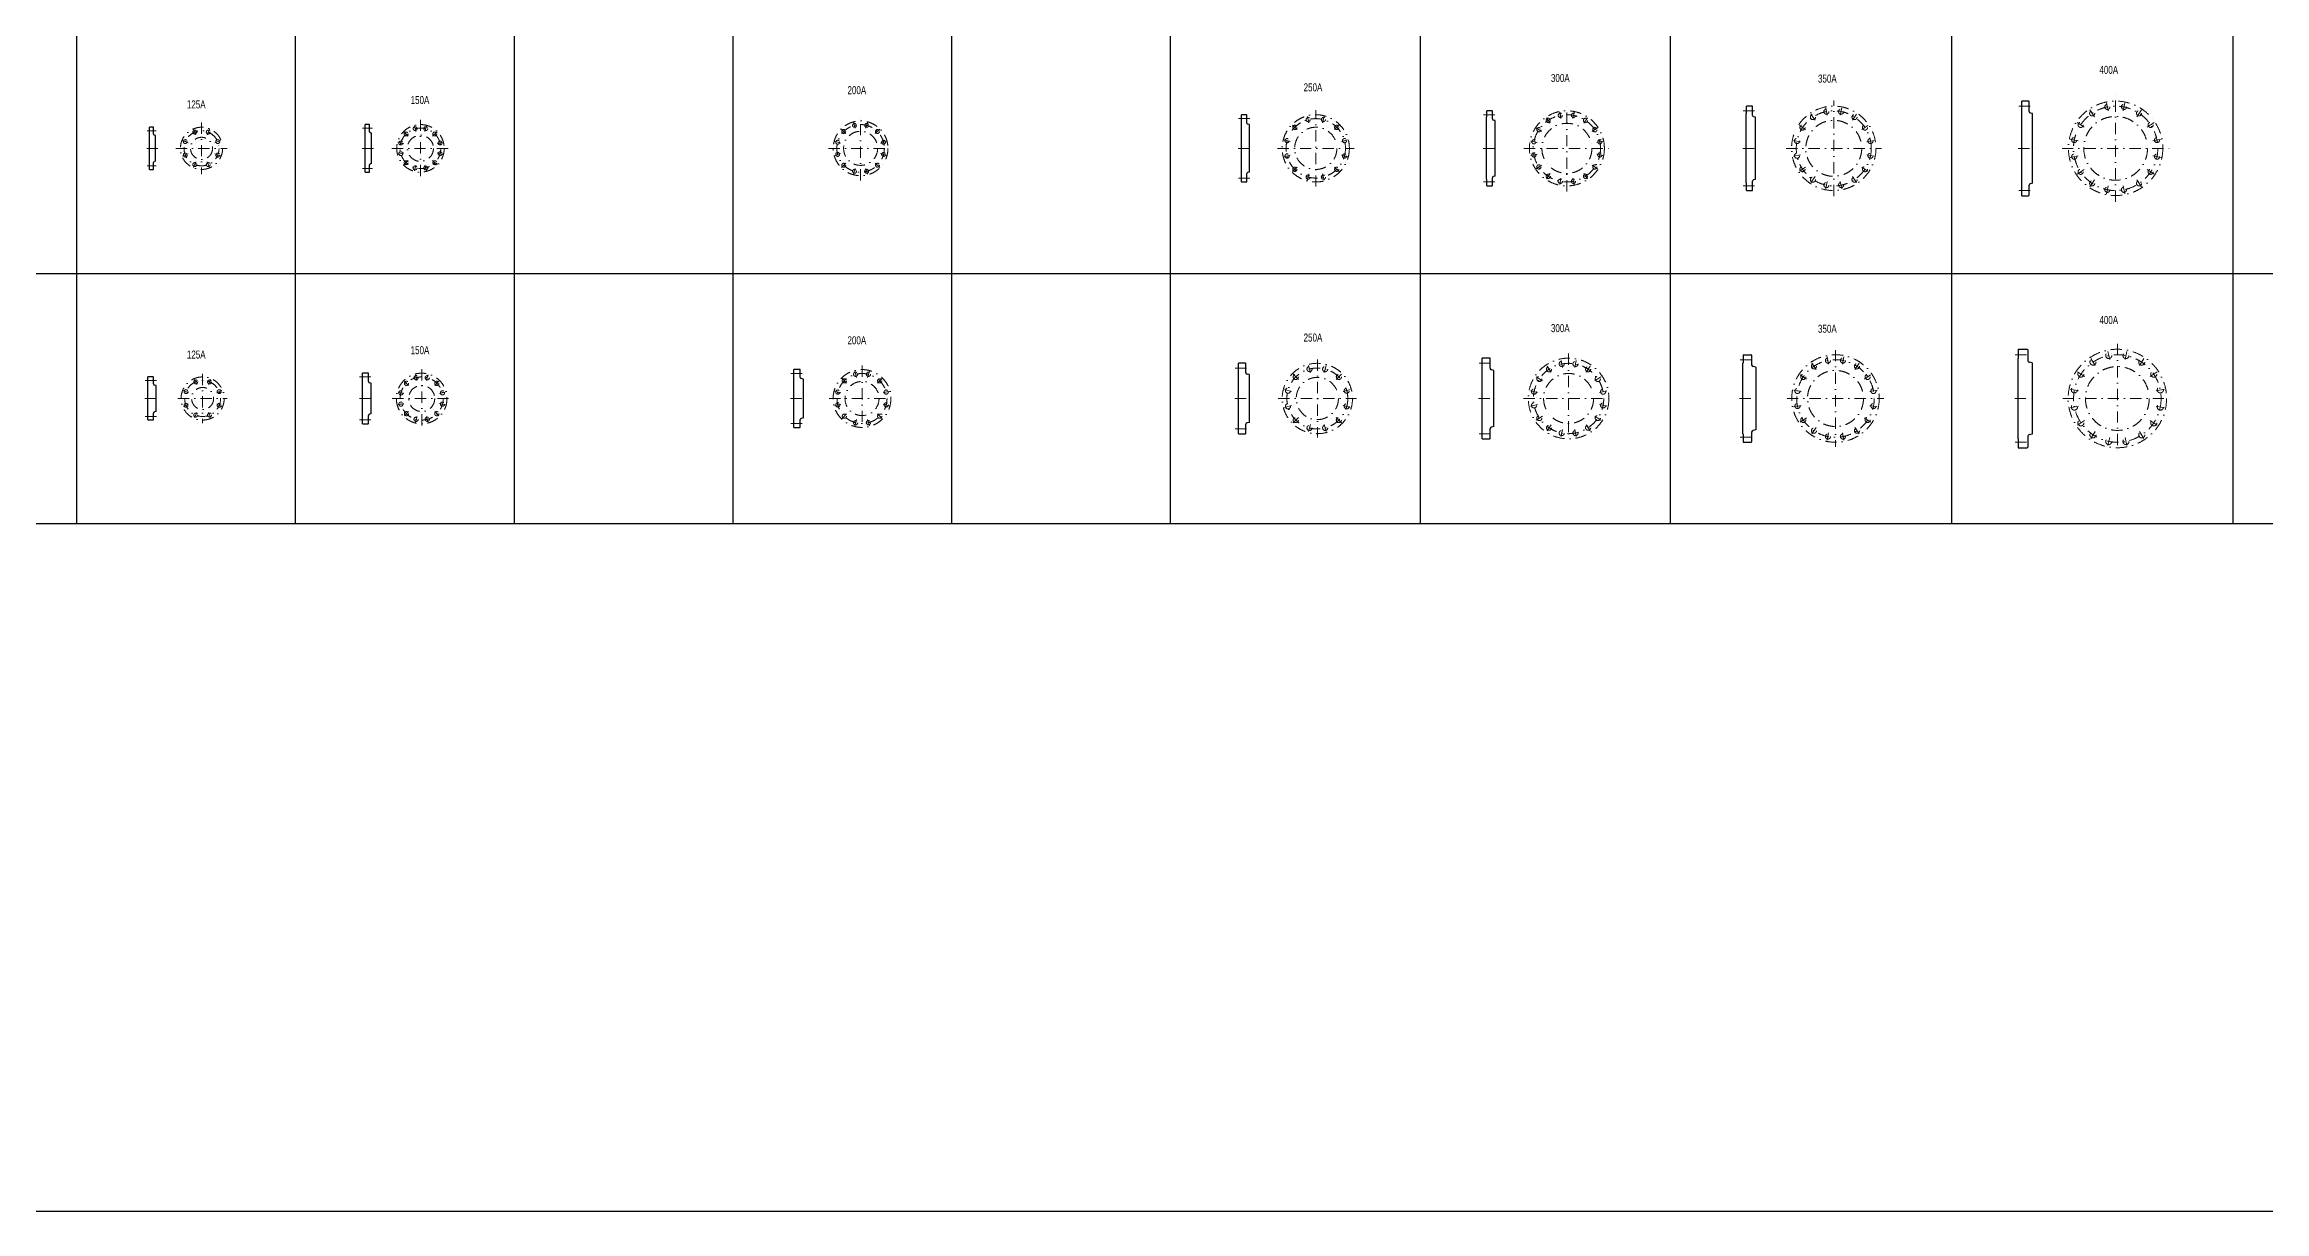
# Model space of a CAD drawing. Extents: x 0 to 90799, y 0 to 77868.
# Drawn here: x 14390 to 28599, y 21988 to 29453 of the extents above; entities that cross this region are included whole.
import ezdxf
from ezdxf.enums import TextEntityAlignment as Align

# ---------------------------------------------------------------- set-up
doc = ezdxf.new("R2010")
doc.units = 0
doc.header["$LTSCALE"] = 30
doc.header["$MEASUREMENT"] = 0
doc.linetypes.add('DGN Style 4', pattern=[4.8, 2.4, -1.2, 0, -1.2])
doc.layers.add('L(c)', color=1, linetype='DGN Style 4', lineweight=5)
doc.layers.add('L(line)', color=7, linetype='Continuous', lineweight=5)
doc.styles.add('Style-ENGINEERING', font='ENGINEERING.shx')

# ---------------------------------------------------------------- blocks, each defined once
blk = doc.blocks.new('*U490')
for centre, radius in [((0, 0), 135), ((-104, 43), 12.5), ((0, 0), 70.6), ((-43, 104), 12.5), ((43, 104), 12.5), ((104, 43), 12.5), ((-104, -43), 12.5), ((-43, -104), 12.5), ((43, -104), 12.5), ((104, -43), 12.5)]:
    blk.add_circle(centre, radius)
at = {"layer": 'L(c)'}
for p, q in [((-86, 36), (-122, 51)), ((-36, 86), (-51, 122)), ((36, 86), (51, 122)), ((86, 36), (122, 51)), ((-86, -36), (-122, -51)), ((-36, -86), (-51, -122)), ((36, -86), (51, -122)), ((86, -36), (122, -51))]:
    blk.add_line(p, q, dxfattribs=at)
blk.add_circle((0, 0), 112, dxfattribs=at)
blk = doc.blocks.new('*U491')
for centre, radius in [((0, 0), 152), ((-126, 34), 12.5), ((-92, 92), 12.5), ((0, 0), 83.3), ((-34, 126), 12.5), ((34, 126), 12.5), ((92, 92), 12.5), ((126, 34), 12.5), ((-126, -34), 12.5), ((-92, -92), 12.5), ((-34, -126), 12.5), ((34, -126), 12.5), ((92, -92), 12.5), ((126, -34), 12.5)]:
    blk.add_circle(centre, radius)
at = {"layer": 'L(c)'}
for p, q in [((-29, 107), (-39, 144)), ((29, 107), (39, 144)), ((-107, 29), (-144, 39)), ((-78, 78), (-106, 106)), ((78, 78), (106, 106)), ((107, 29), (144, 39)), ((-107, -29), (-144, -39)), ((-78, -78), (-106, -106)), ((-29, -107), (-39, -144)), ((29, -107), (39, -144)), ((78, -78), (106, -106)), ((107, -29), (144, -39))]:
    blk.add_line(p, q, dxfattribs=at)
blk.add_circle((0, 0), 130, dxfattribs=at)
blk = doc.blocks.new('*U492')
for centre, radius in [((0, 0), 175), ((-39, 147), 12.5), ((39, 147), 12.5), ((-147, 39), 12.5), ((-108, 108), 12.5), ((0, 0), 109), ((108, 108), 12.5), ((147, 39), 12.5), ((-147, -39), 12.5), ((-108, -108), 12.5), ((-39, -147), 12.5), ((39, -147), 12.5), ((108, -108), 12.5), ((147, -39), 12.5)]:
    blk.add_circle(centre, radius)
at = {"layer": 'L(c)'}
for p, q in [((-34, 128), (-45, 166)), ((34, 128), (45, 166)), ((-128, 34), (-166, 45)), ((-94, 94), (-122, 122)), ((94, 94), (122, 122)), ((128, 34), (166, 45)), ((-128, -34), (-166, -45)), ((-94, -94), (-122, -122)), ((-34, -128), (-45, -166)), ((34, -128), (45, -166)), ((94, -94), (122, -122)), ((128, -34), (166, -45))]:
    blk.add_line(p, q, dxfattribs=at)
blk.add_circle((0, 0), 152, dxfattribs=at)
blk = doc.blocks.new('*U493')
for centre, radius in [((0, 0), 215), ((-134, 134), 13.5), ((-49, 184), 13.5), ((49, 184), 13.5), ((134, 134), 13.5), ((-184, 49), 13.5), ((0, 0), 135), ((184, 49), 13.5), ((-184, -49), 13.5), ((-134, -134), 13.5), ((134, -134), 13.5), ((184, -49), 13.5), ((-49, -184), 13.5), ((49, -184), 13.5)]:
    blk.add_circle(centre, radius)
at = {"layer": 'L(c)'}
for p, q in [((-120, 120), (-149, 149)), ((-44, 164), (-54, 203)), ((44, 164), (54, 203)), ((120, 120), (149, 149)), ((-164, 44), (-203, 54)), ((164, 44), (203, 54)), ((-164, -44), (-203, -54)), ((-120, -120), (-149, -149)), ((120, -120), (149, -149)), ((164, -44), (203, -54)), ((-44, -164), (-54, -203)), ((44, -164), (54, -203))]:
    blk.add_line(p, q, dxfattribs=at)
blk.add_circle((0, 0), 190, dxfattribs=at)
blk = doc.blocks.new('*U494')
for centre, radius in [((0, 0), 240), ((0, 0), 160), ((-119, 179), 13.5), ((-42, 211), 13.5), ((42, 211), 13.5), ((119, 179), 13.5), ((-211, 42), 13.5), ((-179, 119), 13.5), ((179, 119), 13.5), ((211, 42), 13.5), ((-211, -42), 13.5), ((-179, -119), 13.5), ((179, -119), 13.5), ((211, -42), 13.5), ((-119, -179), 13.5), ((-42, -211), 13.5), ((42, -211), 13.5), ((119, -179), 13.5)]:
    blk.add_circle(centre, radius)
at = {"layer": 'L(c)'}
for p, q in [((-108, 162), (-131, 196)), ((-38, 191), (-46, 231)), ((38, 191), (46, 231)), ((108, 162), (131, 196)), ((-191, 38), (-231, 46)), ((-162, 108), (-196, 131)), ((162, 108), (196, 131)), ((191, 38), (231, 46)), ((-191, -38), (-231, -46)), ((-162, -108), (-196, -131)), ((162, -108), (196, -131)), ((191, -38), (231, -46)), ((-108, -162), (-131, -196)), ((-38, -191), (-46, -231)), ((38, -191), (46, -231)), ((108, -162), (131, -196))]:
    blk.add_line(p, q, dxfattribs=at)
blk.add_circle((0, 0), 215, dxfattribs=at)
blk = doc.blocks.new('*U495')
for centre, radius in [((0, 0), 302), ((-224, 150), 16.5), ((0, 0), 204), ((-150, 224), 16.5), ((-53, 265), 16.5), ((53, 265), 16.5), ((150, 224), 16.5), ((224, 150), 16.5), ((-265, 53), 16.5), ((265, 53), 16.5), ((-265, -53), 16.5), ((-224, -150), 16.5), ((224, -150), 16.5), ((265, -53), 16.5), ((-150, -224), 16.5), ((-53, -265), 16.5), ((53, -265), 16.5), ((150, -224), 16.5)]:
    blk.add_circle(centre, radius)
at = {"layer": 'L(c)'}
for p, q in [((-48, 239), (-58, 291)), ((48, 239), (58, 291)), ((-202, 135), (-247, 165)), ((-135, 202), (-165, 247)), ((135, 202), (165, 247)), ((202, 135), (247, 165)), ((-239, 48), (-291, 58)), ((239, 48), (291, 58)), ((-239, -48), (-291, -58)), ((-202, -135), (-247, -165)), ((202, -135), (247, -165)), ((239, -48), (291, -58)), ((-135, -202), (-165, -247)), ((-48, -239), (-58, -291)), ((48, -239), (58, -291)), ((135, -202), (165, -247))]:
    blk.add_line(p, q, dxfattribs=at)
blk.add_circle((0, 0), 270, dxfattribs=at)
blk = doc.blocks.new('*U511')
for centre, radius in [((0, 0), 138), ((-106, 44), 12.5), ((0, 0), 70.6), ((-44, 106), 12.5), ((44, 106), 12.5), ((106, 44), 12.5), ((-106, -44), 12.5), ((-44, -106), 12.5), ((44, -106), 12.5), ((106, -44), 12.5)]:
    blk.add_circle(centre, radius)
at = {"layer": 'L(c)'}
for p, q in [((-90, 37), (-122, 51)), ((-37, 90), (-51, 122)), ((37, 90), (51, 122)), ((90, 37), (122, 51)), ((-90, -37), (-122, -51)), ((-37, -90), (-51, -122)), ((37, -90), (51, -122)), ((90, -37), (122, -51))]:
    blk.add_line(p, q, dxfattribs=at)
blk.add_circle((0, 0), 115, dxfattribs=at)
blk = doc.blocks.new('*U512')
for centre, radius in [((0, 0), 162), ((-36, 133), 13.5), ((36, 133), 13.5), ((-133, 36), 13.5), ((-97, 97), 13.5), ((0, 0), 83.3), ((97, 97), 13.5), ((133, 36), 13.5), ((-133, -36), 13.5), ((-97, -97), 13.5), ((-36, -133), 13.5), ((36, -133), 13.5), ((97, -97), 13.5), ((133, -36), 13.5)]:
    blk.add_circle(centre, radius)
at = {"layer": 'L(c)'}
for p, q in [((-31, 115), (-40, 151)), ((31, 115), (40, 151)), ((-115, 31), (-151, 40)), ((-84, 84), (-110, 110)), ((84, 84), (110, 110)), ((115, 31), (151, 40)), ((-115, -31), (-151, -40)), ((-84, -84), (-110, -110)), ((-31, -115), (-40, -151)), ((31, -115), (40, -151)), ((84, -84), (110, -110)), ((115, -31), (151, -40))]:
    blk.add_line(p, q, dxfattribs=at)
blk.add_circle((0, 0), 138, dxfattribs=at)
blk = doc.blocks.new('*U513')
for centre, radius in [((0, 0), 185), ((-41, 155), 13.5), ((41, 155), 13.5), ((-155, 41), 13.5), ((-113, 113), 13.5), ((0, 0), 109), ((113, 113), 13.5), ((155, 41), 13.5), ((-155, -41), 13.5), ((-113, -113), 13.5), ((-41, -155), 13.5), ((41, -155), 13.5), ((113, -113), 13.5), ((155, -41), 13.5)]:
    blk.add_circle(centre, radius)
at = {"layer": 'L(c)'}
for p, q in [((-36, 135), (-47, 174)), ((36, 135), (47, 174)), ((-135, 36), (-174, 47)), ((-99, 99), (-128, 128)), ((99, 99), (128, 128)), ((135, 36), (174, 47)), ((-135, -36), (-174, -47)), ((-99, -99), (-128, -128)), ((-36, -135), (-47, -174)), ((36, -135), (47, -174)), ((99, -99), (128, -128)), ((135, -36), (174, -47))]:
    blk.add_line(p, q, dxfattribs=at)
blk.add_circle((0, 0), 160, dxfattribs=at)
blk = doc.blocks.new('*U514')
for centre, radius in [((0, 0), 225), ((-138, 138), 16.5), ((-50, 188), 16.5), ((50, 188), 16.5), ((138, 138), 16.5), ((-188, 50), 16.5), ((0, 0), 135), ((188, 50), 16.5), ((-188, -50), 16.5), ((-138, -138), 16.5), ((138, -138), 16.5), ((188, -50), 16.5), ((-50, -188), 16.5), ((50, -188), 16.5)]:
    blk.add_circle(centre, radius)
at = {"layer": 'L(c)'}
for p, q in [((-121, 121), (-155, 155)), ((-44, 166), (-57, 211)), ((44, 166), (57, 211)), ((121, 121), (155, 155)), ((-166, 44), (-211, 57)), ((166, 44), (211, 57)), ((-166, -44), (-211, -57)), ((-121, -121), (-155, -155)), ((121, -121), (155, -155)), ((166, -44), (211, -57)), ((-44, -166), (-57, -211)), ((44, -166), (57, -211))]:
    blk.add_line(p, q, dxfattribs=at)
blk.add_circle((0, 0), 195, dxfattribs=at)
blk = doc.blocks.new('*U515')
for centre, radius in [((0, 0), 258), ((0, 0), 160), ((-125, 187), 16.5), ((-44, 221), 16.5), ((44, 221), 16.5), ((125, 187), 16.5), ((-221, 44), 16.5), ((-187, 125), 16.5), ((187, 125), 16.5), ((221, 44), 16.5), ((-221, -44), 16.5), ((-187, -125), 16.5), ((187, -125), 16.5), ((221, -44), 16.5), ((-125, -187), 16.5), ((-44, -221), 16.5), ((44, -221), 16.5), ((125, -187), 16.5)]:
    blk.add_circle(centre, radius)
at = {"layer": 'L(c)'}
for p, q in [((-112, 168), (-138, 207)), ((-39, 198), (-48, 244)), ((39, 198), (48, 244)), ((112, 168), (138, 207)), ((-198, 39), (-244, 48)), ((-168, 112), (-207, 138)), ((168, 112), (207, 138)), ((198, 39), (244, 48)), ((-198, -39), (-244, -48)), ((-168, -112), (-207, -138)), ((168, -112), (207, -138)), ((198, -39), (244, -48)), ((-112, -168), (-138, -207)), ((-39, -198), (-48, -244)), ((39, -198), (48, -244)), ((112, -168), (138, -207))]:
    blk.add_line(p, q, dxfattribs=at)
blk.add_circle((0, 0), 225, dxfattribs=at)
blk = doc.blocks.new('*U516')
for centre, radius in [((0, 0), 280), ((-206, 138), 16.5), ((0, 0), 179), ((-138, 206), 16.5), ((-48, 243), 16.5), ((48, 243), 16.5), ((138, 206), 16.5), ((206, 138), 16.5), ((-243, 48), 16.5), ((243, 48), 16.5), ((-243, -48), 16.5), ((-206, -137), 16.5), ((206, -137), 16.5), ((243, -48), 16.5), ((-138, -206), 16.5), ((-48, -243), 16.5), ((48, -243), 16.5), ((138, -206), 16.5)]:
    blk.add_circle(centre, radius)
at = {"layer": 'L(c)'}
for p, q in [((-186, 124), (-225, 151)), ((-124, 186), (-151, 225)), ((-44, 220), (-53, 266)), ((44, 220), (53, 266)), ((124, 186), (151, 225)), ((186, 124), (225, 151)), ((-220, 44), (-266, 53)), ((220, 44), (266, 53)), ((-220, -44), (-266, -53)), ((-186, -124), (-225, -151)), ((186, -124), (225, -151)), ((220, -44), (266, -53)), ((-124, -186), (-151, -225)), ((-44, -220), (-53, -266)), ((44, -220), (53, -266)), ((124, -186), (151, -225))]:
    blk.add_line(p, q, dxfattribs=at)
blk.add_circle((0, 0), 248, dxfattribs=at)
blk = doc.blocks.new('*U517')
for centre, radius in [((0, 0), 315), ((-55, 275), 19.5), ((55, 275), 19.5), ((-233, 156), 19.5), ((0, 0), 204), ((-156, 233), 19.5), ((156, 233), 19.5), ((233, 156), 19.5), ((-275, 55), 19.5), ((275, 55), 19.5), ((-275, -55), 19.5), ((-233, -156), 19.5), ((233, -156), 19.5), ((275, -55), 19.5), ((-156, -233), 19.5), ((-55, -275), 19.5), ((55, -275), 19.5), ((156, -233), 19.5)]:
    blk.add_circle(centre, radius)
at = {"layer": 'L(c)'}
for p, q in [((-49, 249), (-60, 301)), ((49, 249), (60, 301)), ((-211, 141), (-255, 170)), ((-141, 211), (-170, 255)), ((141, 211), (170, 255)), ((211, 141), (255, 170)), ((-249, 49), (-301, 60)), ((249, 49), (301, 60)), ((-249, -49), (-301, -60)), ((-211, -141), (-255, -170)), ((211, -141), (255, -170)), ((249, -49), (301, -60)), ((-141, -211), (-170, -255)), ((-49, -249), (-60, -301)), ((49, -249), (60, -301)), ((141, -211), (170, -255))]:
    blk.add_line(p, q, dxfattribs=at)
blk.add_circle((0, 0), 280, dxfattribs=at)
blk = doc.blocks.new('*U1691')
for p, q in [((-20, 97), (-20, -98)), ((6, 135), (-18, 135)), ((-18, 99), (-18, 135)), ((8, 91), (8, 133)), ((20, 83), (13, 85)), ((20, -83), (20, 83)), ((-18, -135), (-18, -100)), ((-18, -135), (6, -135)), ((8, -133), (8, -91)), ((20, -83), (13, -85))]:
    blk.add_line(p, q)
for centre, radius, start, end in [((-20, 99), 2, 270, 0), ((6, 133), 2, 0, 90), ((14, 91), 6, 180, 255.9638), ((-20, -100), 2, 0, 90), ((6, -133), 2, 270, 0), ((14, -91), 6, 104.0362, 180)]:
    blk.add_arc(centre, radius, start, end)
blk = doc.blocks.new('*U1692')
for p, q in [((7, 152), (-19, 152)), ((-19, 117), (-19, 152)), ((9, 106), (9, 150)), ((-21, 115), (-21, -115)), ((21, 98), (14, 100)), ((21, -98), (21, 98)), ((-19, -153), (-19, -117)), ((9, -151), (9, -106)), ((21, -98), (14, -100)), ((-19, -153), (7, -153))]:
    blk.add_line(p, q)
for centre, radius, start, end in [((7, 150), 2, 0, 90), ((-21, 117), 2, 270, 0), ((15, 106), 6, 180, 255.9638), ((-21, -117), 2, 0, 90), ((15, -106), 6, 104.0362, 180), ((7, -151), 2, 270, 0)]:
    blk.add_arc(centre, radius, start, end)
blk = doc.blocks.new('*U1693')
for p, q in [((-26, 172), (-26, -173)), ((8, 215), (-24, 215)), ((-24, 174), (-24, 215)), ((10, 161), (10, 213)), ((26, 152), (15, 155)), ((26, -152), (26, 152)), ((-24, -215), (-24, -175)), ((-24, -215), (8, -215)), ((10, -213), (10, -161)), ((26, -152), (15, -155))]:
    blk.add_line(p, q)
for centre, radius, start, end in [((-26, 174), 2, 270, 0), ((8, 213), 2, 0, 90), ((16, 161), 6, 180, 255.9638), ((-26, -175), 2, 0, 90), ((8, -213), 2, 270, 0), ((16, -161), 6, 104.0362, 180)]:
    blk.add_arc(centre, radius, start, end)
blk = doc.blocks.new('*U1694')
for p, q in [((-28, 198), (-28, -197)), ((8, 240), (-25, 240)), ((-25, 201), (-25, 240)), ((11, 188), (11, 237)), ((28, 177), (17, 180)), ((28, -177), (28, 177)), ((-25, -240), (-25, -200)), ((-25, -240), (8, -240)), ((11, -237), (11, -188)), ((28, -177), (17, -180))]:
    blk.add_line(p, q)
for centre, radius, start, end in [((-28, 201), 3, 270, 0), ((8, 237), 3, 0, 90), ((19, 188), 8, 180, 253.6105), ((-28, -200), 3, 0, 90), ((8, -237), 3, 270, 0), ((19, -188), 8, 106.3895, 180)]:
    blk.add_arc(centre, radius, start, end)
blk = doc.blocks.new('*U1695')
for p, q in [((-31, 220), (-31, -220)), ((9, 270), (-28, 270)), ((-28, 223), (-28, 270)), ((12, 210), (12, 267)), ((31, 199), (18, 202)), ((31, -199), (31, 199)), ((-28, -270), (-28, -223)), ((-28, -270), (9, -270)), ((12, -267), (12, -210)), ((31, -199), (18, -202))]:
    blk.add_line(p, q)
for centre, radius, start, end in [((-31, 223), 3, 270, 0), ((9, 267), 3, 0, 90), ((20, 210), 8, 180, 255.2564), ((-31, -223), 3, 0, 90), ((9, -267), 3, 270, 0), ((20, -210), 8, 104.7436, 180)]:
    blk.add_arc(centre, radius, start, end)
blk = doc.blocks.new('*U1696')
for p, q in [((11, 302), (-32, 302)), ((-32, 250), (-32, 302)), ((14, 236), (14, 299)), ((-35, 247), (-35, -248)), ((35, 223), (22, 226)), ((35, -223), (35, 223)), ((-32, -303), (-32, -251)), ((14, -300), (14, -236)), ((35, -223), (22, -226)), ((-32, -303), (11, -303))]:
    blk.add_line(p, q)
for centre, radius, start, end in [((11, 299), 3, 0, 90), ((-35, 250), 3, 270, 0), ((24, 236), 10, 180, 256.6075), ((-35, -251), 3, 0, 90), ((24, -236), 10, 103.3925, 180), ((11, -300), 3, 270, 0)]:
    blk.add_arc(centre, radius, start, end)
blk = doc.blocks.new('*U1701')
for p, q in [((-43, 315), (14, 315)), ((-43, 315), (-43, 258)), ((17, 312), (17, 246)), ((-46, 255), (-46, -255)), ((46, 228), (29, 232)), ((46, 228), (46, -228)), ((-43, -258), (-43, -315)), ((17, -246), (17, -312)), ((46, -228), (29, -232)), ((-43, -315), (14, -315))]:
    blk.add_line(p, q)
for centre, radius, start, end in [((14, 312), 3, 0, 90), ((-46, 258), 3, 270, 0), ((32, 246), 15, 180, 258.3106), ((-46, -258), 3, 0, 90), ((32, -246), 15, 101.6894, 180), ((14, -312), 3, 270, 0)]:
    blk.add_arc(centre, radius, start, end)
blk = doc.blocks.new('*U1702')
for p, q in [((-42, 225), (-42, -225)), ((-39, 280), (12, 280)), ((-39, 280), (-39, 228)), ((15, 277), (15, 216)), ((42, 201), (25, 204)), ((42, 201), (42, -201)), ((-39, -228), (-39, -280)), ((-39, -280), (12, -280)), ((15, -216), (15, -277)), ((42, -201), (25, -204))]:
    blk.add_line(p, q)
for centre, radius, start, end in [((-42, 228), 3, 270, 0), ((12, 277), 3, 0, 90), ((27, 216), 12, 180, 259.5085), ((-42, -228), 3, 0, 90), ((12, -277), 3, 270, 0), ((27, -216), 12, 100.4915, 180)]:
    blk.add_arc(centre, radius, start, end)
blk = doc.blocks.new('*U1703')
for p, q in [((-39, 203), (-39, -202)), ((13, 258), (-36, 258)), ((-36, 206), (-36, 258)), ((16, 193), (16, 255)), ((39, 180), (24, 183)), ((39, -180), (39, 180)), ((-36, -257), (-36, -205)), ((-36, -257), (13, -257)), ((16, -254), (16, -193)), ((39, -180), (24, -183))]:
    blk.add_line(p, q)
for centre, radius, start, end in [((-39, 206), 3, 270, 0), ((13, 255), 3, 0, 90), ((26, 193), 10, 180, 257.7352), ((-39, -205), 3, 0, 90), ((13, -254), 3, 270, 0), ((26, -193), 10, 102.2648, 180)]:
    blk.add_arc(centre, radius, start, end)
blk = doc.blocks.new('*U1704')
for p, q in [((-36, 172), (-36, -173)), ((12, 225), (-34, 225)), ((-34, 174), (-34, 225)), ((14, 165), (14, 223)), ((36, 153), (22, 156)), ((36, -153), (36, 153)), ((-34, -225), (-34, -175)), ((-34, -225), (12, -225)), ((14, -223), (14, -165)), ((36, -153), (22, -156))]:
    blk.add_line(p, q)
for centre, radius, start, end in [((-36, 174), 2, 270, 0), ((12, 223), 2, 0, 90), ((24, 165), 10, 180, 259.6952), ((-36, -175), 2, 0, 90), ((12, -223), 2, 270, 0), ((24, -165), 10, 100.3048, 180)]:
    blk.add_arc(centre, radius, start, end)
blk = doc.blocks.new('*U1705')
for p, q in [((10, 185), (-30, 185)), ((-30, 142), (-30, 185)), ((12, 135), (12, 183)), ((-32, 140), (-32, -140)), ((32, 124), (18, 127)), ((32, -124), (32, 124)), ((-30, -185), (-30, -142)), ((12, -183), (12, -135)), ((32, -124), (18, -127)), ((-30, -185), (10, -185))]:
    blk.add_line(p, q)
for centre, radius, start, end in [((10, 183), 2, 0, 90), ((-32, 142), 2, 270, 0), ((20, 135), 8, 180, 258.6901), ((-32, -142), 2, 0, 90), ((20, -135), 8, 101.3099, 180), ((10, -183), 2, 270, 0)]:
    blk.add_arc(centre, radius, start, end)
blk = doc.blocks.new('*U1706')
for p, q in [((9, 163), (-27, 163)), ((-27, 120), (-27, 163)), ((11, 108), (11, 161)), ((-29, 118), (-29, -117)), ((29, 98), (17, 101)), ((29, -98), (29, 98)), ((-27, -162), (-27, -119)), ((11, -160), (11, -108)), ((29, -98), (17, -101)), ((-27, -162), (9, -162))]:
    blk.add_line(p, q)
for centre, radius, start, end in [((9, 161), 2, 0, 90), ((-29, 120), 2, 270, 0), ((19, 108), 8, 180, 257.4712), ((-29, -119), 2, 0, 90), ((19, -108), 8, 102.5288, 180), ((9, -160), 2, 270, 0)]:
    blk.add_arc(centre, radius, start, end)
blk = doc.blocks.new('*U1707')
for p, q in [((-27, 98), (-27, -97)), ((9, 138), (-25, 138)), ((-25, 100), (-25, 138)), ((11, 93), (11, 136)), ((27, 83), (18, 85)), ((27, -83), (27, 83)), ((-25, -137), (-25, -99)), ((-25, -137), (9, -137)), ((11, -135), (11, -93)), ((27, -83), (18, -85))]:
    blk.add_line(p, q)
for centre, radius, start, end in [((-27, 100), 2, 270, 0), ((9, 136), 2, 0, 90), ((19, 93), 8, 180, 259.3803), ((-27, -99), 2, 0, 90), ((9, -135), 2, 270, 0), ((19, -93), 8, 100.6197, 180)]:
    blk.add_arc(centre, radius, start, end)
blk = doc.blocks.new('*U1740')
for centre, radius in [((0, 0), 270), ((-200, 133), 16.5), ((0, 0), 179), ((-133, 200), 16.5), ((-47, 235), 16.5), ((47, 235), 16.5), ((133, 200), 16.5), ((200, 133), 16.5), ((-235, 47), 16.5), ((235, 47), 16.5), ((-235, -47), 16.5), ((-200, -133), 16.5), ((200, -133), 16.5), ((235, -47), 16.5), ((-133, -200), 16.5), ((-47, -235), 16.5), ((47, -235), 16.5), ((133, -200), 16.5)]:
    blk.add_circle(centre, radius)
at = {"layer": 'L(c)'}
for p, q in [((-180, 120), (-219, 146)), ((-120, 180), (-146, 219)), ((-42, 212), (-51, 258)), ((42, 212), (51, 258)), ((120, 180), (146, 219)), ((180, 120), (219, 146)), ((-212, 42), (-258, 51)), ((212, 42), (258, 51)), ((-212, -42), (-258, -51)), ((-180, -120), (-219, -146)), ((180, -120), (219, -146)), ((212, -42), (258, -51)), ((-120, -180), (-146, -219)), ((-42, -212), (-51, -258)), ((42, -212), (51, -258)), ((120, -180), (146, -219))]:
    blk.add_line(p, q, dxfattribs=at)
blk.add_circle((0, 0), 240, dxfattribs=at)

msp = doc.modelspace()

# ---------------------------------------------------------------- linework, layer by layer
for p, q in [((14596, 35088), (14596, 26388)), ((15996, 35088), (15996, 26388)), ((17396, 35088), (17396, 26388)), ((18796, 35088), (18796, 26388)), ((20196, 35088), (20196, 26388)), ((21596, 35088), (21596, 26388)), ((23196, 35088), (23196, 26388)), ((24796, 35088), (24796, 26388)), ((26596, 35088), (26596, 26388)), ((28396, 35088), (28396, 26388)), ((2000, 27988), (41896, 27988)), ((2000, 26388), (41896, 26388))]:
    msp.add_line(p, q)
at = {"flags": 128}
msp.add_lwpolyline([(0, 37088), (43896, 37088), (43896, 21988), (0, 21988)], close=True, dxfattribs=at)
at = {"layer": 'L(c)'}
for p, q in [((27646, 28446), (27646, 29131)), ((19614, 28583), (19614, 28993)), ((22527, 28543), (22527, 29033)), ((23601, 29003), (23677, 29003)), ((24134, 28513), (24134, 29063)), ((25263, 29028), (25343, 29028)), ((25842, 28483), (25842, 29093)), ((27026, 29058), (27112, 29058)), ((15047, 28901), (15105, 28901)), ((15396, 28953), (15396, 28623)), ((16426, 28918), (16490, 28918)), ((16797, 28971), (16797, 28606)), ((22032, 28978), (22106, 28978)), ((15045, 28788), (15117, 28788)), ((15231, 28788), (15561, 28788)), ((16424, 28788), (16502, 28788)), ((16614, 28788), (16979, 28788)), ((19409, 28788), (19819, 28788)), ((22030, 28788), (22122, 28788)), ((22282, 28788), (22772, 28788)), ((23598, 28788), (23694, 28788)), ((23859, 28788), (24409, 28788)), ((25260, 28788), (25362, 28788)), ((25537, 28788), (26147, 28788)), ((27023, 28788), (27133, 28788)), ((27303, 28788), (27988, 28788)), ((15047, 28676), (15105, 28676)), ((16426, 28658), (16490, 28658)), ((22032, 28598), (22106, 28598)), ((23601, 28573), (23677, 28573)), ((25263, 28548), (25343, 28548)), ((27026, 28518), (27112, 28518)), ((22537, 27438), (22537, 26938)), ((24145, 27476), (24145, 26901)), ((25242, 27436), (25336, 27436)), ((25853, 27498), (25853, 26878)), ((27003, 27468), (27103, 27468)), ((27657, 27538), (27657, 26838)), ((15035, 27303), (15107, 27303)), ((15403, 27346), (15403, 27031)), ((16408, 27326), (16482, 27326)), ((16805, 27376), (16805, 27001)), ((19168, 27348), (19246, 27348)), ((19623, 27398), (19623, 26978)), ((22012, 27383), (22100, 27383)), ((23572, 27413), (23664, 27413)), ((15033, 27188), (15123, 27188)), ((15245, 27188), (15560, 27188)), ((16406, 27188), (16500, 27188)), ((16617, 27188), (16992, 27188)), ((19166, 27188), (19266, 27188)), ((19413, 27188), (19833, 27188)), ((22010, 27188), (22122, 27188)), ((22287, 27188), (22787, 27188)), ((23569, 27188), (23687, 27188)), ((23857, 27188), (24432, 27188)), ((25239, 27188), (25363, 27188)), ((25543, 27188), (26163, 27188)), ((27000, 27188), (27132, 27188)), ((27307, 27188), (28007, 27188)), ((15035, 27073), (15107, 27073)), ((16408, 27051), (16482, 27051)), ((19168, 27028), (19246, 27028)), ((22012, 26993), (22100, 26993)), ((23572, 26963), (23664, 26963)), ((25242, 26941), (25336, 26941)), ((27003, 26908), (27103, 26908))]:
    msp.add_line(p, q, dxfattribs=at)

# ---------------------------------------------------------------- block references
for name, p in [('*U1693', (22076, 28788)), ('*U1694', (23646, 28788)), ('*U1695', (25311, 28788)), ('*U1696', (27078, 28788)), ('*U1691', (15081, 28788)), ('*U1692', (16463, 28788)), ('*U1703', (23628, 27188)), ('*U1702', (25301, 27188)), ('*U1701', (27066, 27188)), ('*U1707', (15078, 27188)), ('*U1706', (16453, 27188)), ('*U1705', (19216, 27188)), ('*U1704', (22066, 27188))]:
    msp.add_blockref(name, p)
for name, p in [('*U493', (22527, 28788)), ('*U494', (24134, 28788)), ('*U1740', (25842, 28788)), ('*U495', (27646, 28788)), ('*U490', (15396, 28788)), ('*U491', (16797, 28788)), ('*U492', (19614, 28788)), ('*U515', (24145, 27188)), ('*U516', (25853, 27188)), ('*U517', (27657, 27188)), ('*U511', (15403, 27188)), ('*U512', (16805, 27188)), ('*U513', (19623, 27188)), ('*U514', (22537, 27188))]:
    msp.add_blockref(name, p, dxfattribs=at)

# ---------------------------------------------------------------- texts
at = {"layer": 'L(line)', "style": 'Style-ENGINEERING', "width": 0.75}
for s, p in [('400A', (27602, 29290)), ('200A', (19590, 29160)), ('250A', (22509, 29178)), ('300A', (24092, 29238)), ('350A', (25801, 29234)), ('125A', (15362, 29069)), ('150A', (16794, 29097)), ('400A', (27602, 27690)), ('200A', (19590, 27560)), ('250A', (22509, 27578)), ('300A', (24092, 27638)), ('350A', (25801, 27634)), ('125A', (15362, 27469)), ('150A', (16794, 27497))]:
    msp.add_text(s, height=51.2, dxfattribs=at).set_placement(p, align=Align.MIDDLE_CENTER)

doc.saveas('drawing.dxf')
